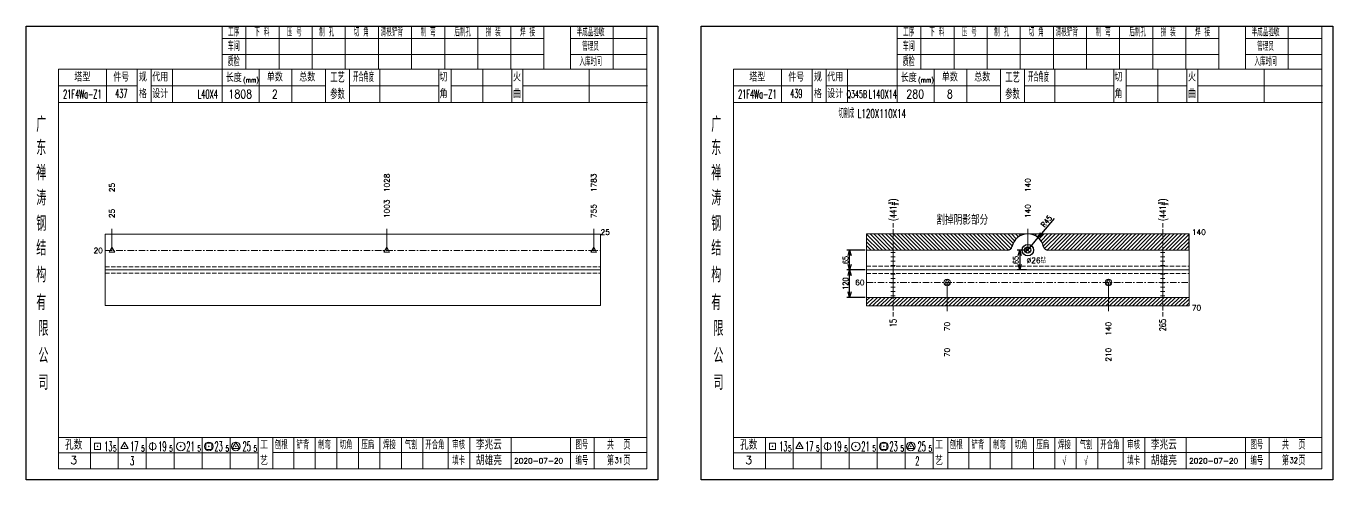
# Model space of a CAD drawing. Extents: x 1310 to 15542, y -76 to 8381.
# Drawn here: x 10880 to 11485, y 3664 to 3874 of the extents above; entities that cross this region are included whole.
import ezdxf
from ezdxf.enums import TextEntityAlignment as Align

# ---------------------------------------------------------------- set-up
doc = ezdxf.new("R2010")
doc.units = 0
doc.header["$MEASUREMENT"] = 0
doc.linetypes.add('一点画线', pattern=[5.2, 3, -1, 0.2, -1])
doc.linetypes.add('虚线', pattern=[2.75, 2, -0.75])
doc.layers.get('0').update_dxf_attribs({"linetype": 'CONTINUOUS', "lineweight": 25})
doc.layers.get('Defpoints').update_dxf_attribs({"linetype": 'CONTINUOUS'})
for name, color, linetype, lineweight in [('1', 7, 'CONTINUOUS', 25), ('2', 7, 'CONTINUOUS', 25), ('4', 7, 'CONTINUOUS', 25), ('5', 7, 'CONTINUOUS', 25)]:
    doc.layers.add(name, color=color, linetype=linetype, lineweight=lineweight)
doc.styles.add('DimFont', font='simplex.shx', dxfattribs={"width": 0.8, "bigfont": 'gbhzfs.shx'})
doc.styles.get("Standard").update_dxf_attribs({"font": 'simplex.shx', "width": 0.7, "height": 3, "bigfont": 'gbhzfs.shx'})
doc.dimstyles.new('DHDxfDimStyleOpen30', dxfattribs={"dimtxt": 2.5, "dimasz": 2.5, "dimexe": 1.25, "dimexo": 0.625, "dimtad": 2, "dimtxsty": 'DimFont', "dimblk": 'OPEN30', "dimblk1": 'OPEN30', "dimblk2": 'OPEN30', "dimcen": 2.5, "dimadec": 0, "dimazin": 0, "dimtfac": 1, "dimtmove": 0, "dimatfit": 3, "dimfxl": 0, "dimarcsym": 0})
pattern_1 = [(45, (312.13, -709.97), (-0.88388348, 0.88388348), [])]

# ---------------------------------------------------------------- blocks, each defined once
blk = doc.blocks.new('孔17.5')
at = {"layer": '5', "color": 7, "linetype": 'Continuous', "lineweight": 13}
for p, q in [((0, 1), (-0.866, -0.5)), ((-0.1, -0.1), (0.1, 0.1)), ((0.1, -0.1), (-0.1, 0.1)), ((0.866, -0.5), (0, 1)), ((-0.866, -0.5), (0.866, -0.5))]:
    blk.add_line(p, q, dxfattribs=at)
blk = doc.blocks.new('孔25.5')
at = {"layer": '5', "color": 7, "linetype": 'Continuous', "lineweight": 13}
for p, q in [((0, 1), (-0.866, -0.5)), ((-0.1, -0.1), (0.1, 0.1)), ((0.1, -0.1), (-0.1, 0.1)), ((0.866, -0.5), (0, 1)), ((-0.866, -0.5), (0.866, -0.5))]:
    blk.add_line(p, q, dxfattribs=at)
blk.add_circle((0, 0), 1, dxfattribs=at)
blk = doc.blocks.new('_OPEN30')
at = {"color": 0, "linetype": 'ByBlock', "lineweight": -2}
for p, q in [((-1, 0.27), (0, 0)), ((0, 0), (-1, -0.27)), ((0, 0), (-1, 0))]:
    blk.add_line(p, q, dxfattribs=at)
blk = doc.blocks.new('*D19')
at = {"color": 0, "linetype": 'Continuous', "lineweight": -2}
for p, q in [((11342.89, 3770.09), (11338.54, 3770.09)), ((11339.79, 3767.59), (11339.79, 3763.41)), ((11342.89, 3760.91), (11338.54, 3760.91))]:
    blk.add_line(p, q, dxfattribs=at)
at = {"layer": 'Defpoints', "color": 0, "linetype": 'Continuous'}
for p in [(11343.52, 3770.09), (11339.79, 3760.91), (11343.52, 3760.91)]:
    blk.add_point(p, dxfattribs=at)
at = {"color": 0, "linetype": 'Continuous', "lineweight": -2, "xscale": 2.5, "yscale": 2.5, "zscale": 2.5}
for p, rotation in [((11339.79, 3770.09), 90), ((11339.79, 3760.91), 270)]:
    blk.add_blockref('_OPEN30', p, dxfattribs=dict(at, rotation=rotation))
at = {"color": 0, "linetype": 'Continuous', "insert": (11337.92, 3765.5), "char_height": 2.5, "attachment_point": 5, "rotation": 90, "style": 'DimFont'}
blk.add_mtext('65', dxfattribs=at)
blk = doc.blocks.new('*D20')
at = {"color": 0, "linetype": 'Continuous', "lineweight": -2}
for p, q in [((11268.33, 3760.91), (11259.88, 3760.91)), ((11261.13, 3750.73), (11261.13, 3758.41)), ((11268.33, 3748.23), (11259.88, 3748.23))]:
    blk.add_line(p, q, dxfattribs=at)
at = {"layer": 'Defpoints', "color": 0, "linetype": 'Continuous'}
for p in [(11261.13, 3760.91), (11268.95, 3760.91), (11268.95, 3748.23)]:
    blk.add_point(p, dxfattribs=at)
at = {"color": 0, "linetype": 'Continuous', "lineweight": -2, "xscale": 2.5, "yscale": 2.5, "zscale": 2.5}
for p, rotation in [((11261.13, 3760.91), 90), ((11261.13, 3748.23), 270)]:
    blk.add_blockref('_OPEN30', p, dxfattribs=dict(at, rotation=rotation))
at = {"color": 0, "linetype": 'Continuous', "insert": (11259.25, 3754.57), "char_height": 2.5, "attachment_point": 5, "rotation": 90, "style": 'DimFont'}
blk.add_mtext('120', dxfattribs=at)
blk = doc.blocks.new('*D21')
at = {"color": 0, "linetype": 'Continuous', "lineweight": -2}
for p, q in [((11268.33, 3770.09), (11259.88, 3770.09)), ((11261.13, 3763.41), (11261.13, 3767.59)), ((11268.33, 3760.91), (11259.88, 3760.91))]:
    blk.add_line(p, q, dxfattribs=at)
at = {"layer": 'Defpoints', "color": 0, "linetype": 'Continuous'}
for p in [(11261.13, 3770.09), (11268.95, 3770.09), (11268.95, 3760.91)]:
    blk.add_point(p, dxfattribs=at)
at = {"color": 0, "linetype": 'Continuous', "lineweight": -2, "xscale": 2.5, "yscale": 2.5, "zscale": 2.5}
for p, rotation in [((11261.13, 3770.09), 90), ((11261.13, 3760.91), 270)]:
    blk.add_blockref('_OPEN30', p, dxfattribs=dict(at, rotation=rotation))
at = {"color": 0, "linetype": 'Continuous', "insert": (11259.25, 3765.5), "char_height": 2.5, "attachment_point": 5, "rotation": 90, "style": 'DimFont'}
blk.add_mtext('65', dxfattribs=at)
blk = doc.blocks.new('*D22')
at = {"color": 0, "linetype": 'Continuous', "lineweight": -2}
for p, q in [((11355.63, 3784.71), (11349.9, 3777.79)), ((11343.52, 3770.09), (11348.3, 3775.87))]:
    blk.add_line(p, q, dxfattribs=at)
at = {"layer": 'Defpoints', "color": 0, "linetype": 'Continuous'}
for p in [(11348.3, 3775.87), (11343.52, 3770.09)]:
    blk.add_point(p, dxfattribs=at)
at = {"color": 0, "linetype": 'Continuous', "lineweight": -2, "xscale": 2.5, "yscale": 2.5, "zscale": 2.5, "rotation": 230.3478719668352}
blk.add_blockref('_OPEN30', (11348.3, 3775.87), dxfattribs=at)
at = {"color": 0, "linetype": 'Continuous', "insert": (11352.12, 3783.41), "char_height": 2.5, "attachment_point": 5, "rotation": 50.34787, "style": 'DimFont'}
blk.add_mtext('R45', dxfattribs=at)
blk = doc.blocks.new('CTJGK')
at = {"color": 6, "linetype": 'Continuous'}
for p, q in [((0, 209.97), (292.13, 209.97)), ((0, 0), (0, 209.97)), ((292.13, 209.97), (292.13, 0)), ((292.13, 0), (0, 0))]:
    blk.add_line(p, q, dxfattribs=at)

msp = doc.modelspace()

# ---------------------------------------------------------------- hatches: boundary and pattern name
at = {"linetype": 'Continuous'}
h = msp.add_hatch(dxfattribs=at)
h.set_pattern_fill('ANSI31', color=0, scale=10, style=0)
h.set_pattern_definition([(135, (22374.9034, -709.97), (0.88388348, 0.88388348), [])])
h.paths.add_polyline_path([(11281.142, 3777.594), (11343.517, 3777.594, 0.3533665), (11336.185, 3771.673, -0.3533665), (11334.23, 3770.094), (11281.142, 3770.094)])
h.paths.add_polyline_path([(11268.952, 3777.594), (11281.142, 3777.594), (11281.142, 3770.094), (11268.952, 3770.094)])
h = msp.add_hatch(dxfattribs=at)
h.set_pattern_fill('ANSI31', color=0, scale=10, style=0)
h.set_pattern_definition(pattern_1)
h.paths.add_polyline_path([(11405.892, 3777.594), (11343.517, 3777.594, -0.3533665), (11350.849, 3771.673, 0.3533665), (11352.804, 3770.094), (11405.892, 3770.094)])
h.paths.add_polyline_path([(11418.082, 3777.594), (11405.892, 3777.594), (11405.892, 3770.094), (11418.082, 3770.094)])
h = msp.add_hatch(dxfattribs=at)
h.set_pattern_fill('ANSI31', color=0, scale=10, style=0)
h.set_pattern_definition(pattern_1)
h.paths.add_polyline_path([(11281.227, 3748.234), (11268.952, 3748.234), (11268.952, 3744.234), (11281.227, 3744.234)])
h.paths.add_polyline_path([(11306.234, 3748.234), (11281.227, 3748.234), (11281.227, 3744.234), (11306.234, 3744.234)])
h.paths.add_polyline_path([(11380.799, 3748.234), (11306.234, 3748.234), (11306.234, 3744.234), (11380.799, 3744.234)])
h.paths.add_polyline_path([(11405.892, 3748.234), (11380.799, 3748.234), (11380.799, 3744.234), (11405.892, 3744.234)])
h.paths.add_polyline_path([(11418.082, 3748.234), (11405.892, 3748.234), (11405.892, 3744.234), (11418.082, 3744.234)])

# ---------------------------------------------------------------- linework, layer by layer
at = {"color": 7, "linetype": 'Continuous', "lineweight": 18}
for p, q in [((10916.822, 3777.414), (10916.822, 3744.414)), ((10916.822, 3777.414), (11145.952, 3777.414)), ((11145.952, 3777.414), (11145.952, 3744.414)), ((11268.952, 3777.594), (11268.952, 3744.234)), ((11268.952, 3777.594), (11418.082, 3777.594)), ((11268.952, 3770.094), (11334.23, 3770.094)), ((11352.804, 3770.094), (11418.082, 3770.094)), ((11418.082, 3770.094), (11418.082, 3744.234)), ((10916.822, 3760.914), (11145.952, 3760.914)), ((11268.952, 3760.914), (11418.082, 3760.914))]:
    msp.add_line(p, q, dxfattribs=at)
at = {"color": 7, "linetype": 'Continuous', "lineweight": 13}
for p, q in [((10919.99, 3769.914), (10919.99, 3779.914)), ((11047.101, 3769.914), (11047.101, 3779.914)), ((11142.783, 3769.914), (11142.783, 3779.914)), ((11343.517, 3770.094), (11343.517, 3779.914)), ((11306.234, 3755.094), (11306.234, 3741.914)), ((11380.799, 3755.094), (11380.799, 3741.914))]:
    msp.add_line(p, q, dxfattribs=at)
at = {"color": 0, "linetype": 'Continuous'}
msp.add_line((11418.082, 3770.094), (11418.082, 3777.594), dxfattribs=at)
at = {"color": 8, "linetype": 'Continuous', "lineweight": 9}
for p, q in [((11342.517, 3769.094), (11344.517, 3771.094)), ((11342.517, 3771.094), (11344.517, 3769.094))]:
    msp.add_line(p, q, dxfattribs=at)
at = {"color": 3, "linetype": '一点画线', "lineweight": 13}
for p, q in [((10916.822, 3769.914), (11145.952, 3769.914)), ((11268.952, 3755.094), (11418.082, 3755.094))]:
    msp.add_line(p, q, dxfattribs=at)
at = {"color": 1, "linetype": '虚线', "lineweight": 18}
for p, q in [((10916.822, 3762.414), (11145.952, 3762.414)), ((10916.822, 3759.414), (11145.952, 3759.414)), ((11268.952, 3762.594), (11418.082, 3762.594)), ((11268.952, 3759.234), (11418.082, 3759.234))]:
    msp.add_line(p, q, dxfattribs=at)
at = {"color": 0, "linetype": 'Continuous'}
for radius in [2.656, 1.414]:
    msp.add_circle((11343.517, 3770.094), radius, dxfattribs=at)
for centre, radius, start, end in [((11343.517, 3770.094), 7.5, 12.153197, 167.846803), ((11334.23, 3772.094), 2, 270, 347.846803), ((11352.804, 3772.094), 2, 192.153197, 270)]:
    msp.add_arc(centre, radius, start, end, dxfattribs=at)
at = {"layer": '1', "color": 7, "linetype": 'Continuous', "lineweight": 18}
for p, q in [((11268.952, 3748.234), (11418.082, 3748.234)), ((10916.822, 3744.414), (11145.952, 3744.414)), ((11268.952, 3744.234), (11418.082, 3744.234))]:
    msp.add_line(p, q, dxfattribs=at)
at = {"layer": '2', "color": 216, "linetype": '虚线', "lineweight": 13}
for p, q in [((11281.227, 3782.594), (11281.227, 3739.234)), ((11405.892, 3782.594), (11405.892, 3739.234))]:
    msp.add_line(p, q, dxfattribs=at)
at = {"layer": '2', "color": 7, "linetype": 'Continuous', "lineweight": 13}
for p, q in [((11282.227, 3768.914), (11280.227, 3768.914)), ((11282.227, 3766.914), (11280.227, 3766.914)), ((11282.227, 3764.914), (11280.227, 3764.914)), ((11281.227, 3760.914), (11281.227, 3769.654)), ((11406.892, 3768.914), (11404.892, 3768.914)), ((11406.892, 3766.914), (11404.892, 3766.914)), ((11406.892, 3764.914), (11404.892, 3764.914)), ((11405.892, 3760.914), (11405.892, 3770.094)), ((11282.227, 3762.914), (11280.227, 3762.914)), ((11280.227, 3758.914), (11282.227, 3758.914)), ((11281.227, 3760.914), (11281.227, 3748.234)), ((11406.892, 3762.914), (11404.892, 3762.914)), ((11404.892, 3758.914), (11406.892, 3758.914)), ((11405.892, 3760.914), (11405.892, 3748.234)), ((11280.227, 3756.914), (11282.227, 3756.914)), ((11280.227, 3754.914), (11282.227, 3754.914)), ((11280.227, 3752.914), (11282.227, 3752.914)), ((11404.892, 3756.914), (11406.892, 3756.914)), ((11404.892, 3754.914), (11406.892, 3754.914)), ((11404.892, 3752.914), (11406.892, 3752.914)), ((11280.227, 3750.914), (11282.227, 3750.914)), ((11280.227, 3748.914), (11282.227, 3748.914)), ((11404.892, 3750.914), (11406.892, 3750.914)), ((11404.892, 3748.914), (11406.892, 3748.914))]:
    msp.add_line(p, q, dxfattribs=at)
at = {"layer": '4', "color": 1, "linetype": 'Continuous', "lineweight": 18}
for p, q in [((10880.322, 3873.741), (10880.322, 3663.771)), ((11172.452, 3873.741), (10880.322, 3873.741)), ((10970.952, 3873.741), (10970.952, 3853.901)), ((10981.982, 3873.741), (10981.982, 3853.881)), ((10997.292, 3873.741), (10997.292, 3853.881)), ((11012.612, 3873.741), (11012.612, 3853.881)), ((11027.922, 3873.741), (11027.922, 3853.881)), ((11043.232, 3873.741), (11043.232, 3853.881)), ((11058.542, 3873.741), (11058.542, 3853.881)), ((11073.862, 3873.741), (11073.862, 3853.881)), ((11089.172, 3873.741), (11089.172, 3853.881)), ((11104.482, 3873.741), (11104.482, 3853.881)), ((11119.792, 3873.741), (11119.792, 3853.901)), ((11119.792, 3873.741), (11119.792, 3853.881)), ((11132.072, 3873.741), (11132.072, 3853.881)), ((11151.822, 3873.741), (11151.822, 3853.881)), ((11167.402, 3873.741), (11167.402, 3853.881)), ((11172.452, 3843.941), (11172.452, 3873.741)), ((11192.452, 3873.741), (11192.452, 3663.771)), ((11484.582, 3873.741), (11192.452, 3873.741)), ((11283.082, 3873.741), (11283.082, 3853.901)), ((11294.112, 3873.741), (11294.112, 3853.881)), ((11309.422, 3873.741), (11309.422, 3853.881)), ((11324.742, 3873.741), (11324.742, 3853.881)), ((11340.052, 3873.741), (11340.052, 3853.881)), ((11355.362, 3873.741), (11355.362, 3853.881)), ((11370.672, 3873.741), (11370.672, 3853.881)), ((11385.992, 3873.741), (11385.992, 3853.881)), ((11401.302, 3873.741), (11401.302, 3853.881)), ((11416.612, 3873.741), (11416.612, 3853.881)), ((11431.922, 3873.741), (11431.922, 3853.901)), ((11431.922, 3873.741), (11431.922, 3853.881)), ((11444.202, 3873.741), (11444.202, 3853.881)), ((11463.952, 3873.741), (11463.952, 3853.881)), ((11479.532, 3873.741), (11479.532, 3853.881)), ((11484.582, 3843.941), (11484.582, 3873.741)), ((11119.792, 3868.011), (10970.952, 3868.011)), ((11167.402, 3868.011), (11132.072, 3868.011)), ((11431.922, 3868.011), (11283.082, 3868.011)), ((11479.532, 3868.011), (11444.202, 3868.011)), ((11119.792, 3860.531), (10970.952, 3860.531)), ((11167.402, 3860.531), (11132.072, 3860.531)), ((11431.922, 3860.531), (11283.082, 3860.531)), ((11479.532, 3860.531), (11444.202, 3860.531)), ((10895.332, 3853.881), (10895.332, 3668.821)), ((11167.402, 3853.881), (10895.332, 3853.881)), ((10917.452, 3853.891), (10917.452, 3838.471)), ((10931.602, 3838.471), (10931.602, 3853.881)), ((10938.102, 3838.471), (10938.102, 3853.881)), ((10947.972, 3853.881), (10947.972, 3838.471)), ((10970.952, 3853.901), (10970.952, 3838.471)), ((10988.072, 3853.881), (10988.072, 3838.471)), ((11003.122, 3853.881), (11003.122, 3838.471)), ((11018.822, 3853.881), (11018.822, 3838.471)), ((11029.882, 3853.881), (11029.882, 3838.471)), ((11043.832, 3853.881), (11043.832, 3838.471)), ((11071.132, 3853.881), (11071.132, 3838.471)), ((11076.892, 3853.881), (11076.892, 3838.471)), ((11091.512, 3853.881), (11091.512, 3838.471)), ((11104.972, 3853.881), (11104.972, 3838.471)), ((11109.962, 3853.881), (11109.962, 3838.471)), ((11140.702, 3853.881), (11140.702, 3838.471)), ((11167.402, 3668.821), (11167.402, 3853.881)), ((11207.462, 3853.881), (11207.462, 3668.821)), ((11479.532, 3853.881), (11207.462, 3853.881)), ((11229.582, 3853.891), (11229.582, 3838.471)), ((11243.732, 3838.471), (11243.732, 3853.881)), ((11250.232, 3838.471), (11250.232, 3853.881)), ((11260.102, 3853.881), (11260.102, 3838.471)), ((11283.082, 3853.901), (11283.082, 3838.471)), ((11300.202, 3853.881), (11300.202, 3838.471)), ((11315.252, 3853.881), (11315.252, 3838.471)), ((11330.952, 3853.881), (11330.952, 3838.471)), ((11342.012, 3853.881), (11342.012, 3838.471)), ((11355.962, 3853.881), (11355.962, 3838.471)), ((11383.262, 3853.881), (11383.262, 3838.471)), ((11389.022, 3853.881), (11389.022, 3838.471)), ((11403.642, 3853.881), (11403.642, 3838.471)), ((11417.102, 3853.881), (11417.102, 3838.471)), ((11422.092, 3853.881), (11422.092, 3838.471)), ((11452.832, 3853.881), (11452.832, 3838.471)), ((11479.532, 3668.821), (11479.532, 3853.881)), ((10931.602, 3846.121), (10895.332, 3846.121)), ((11018.822, 3846.171), (10938.102, 3846.171)), ((11029.882, 3846.171), (11071.132, 3846.171)), ((11076.892, 3846.171), (11104.972, 3846.171)), ((11109.962, 3846.171), (11167.582, 3846.171)), ((11172.452, 3663.771), (11172.452, 3843.941)), ((11243.732, 3846.121), (11207.462, 3846.121)), ((11330.952, 3846.171), (11250.232, 3846.171)), ((11342.012, 3846.171), (11383.262, 3846.171)), ((11389.022, 3846.171), (11417.102, 3846.171)), ((11422.092, 3846.171), (11479.712, 3846.171)), ((11484.582, 3663.771), (11484.582, 3843.941)), ((11167.582, 3838.471), (10895.332, 3838.471)), ((11479.712, 3838.471), (11207.462, 3838.471)), ((10895.332, 3683.351), (11167.402, 3683.351)), ((10910.022, 3683.351), (10910.022, 3668.821)), ((10922.952, 3668.821), (10922.952, 3683.351)), ((10935.882, 3683.351), (10935.882, 3668.821)), ((10948.802, 3668.821), (10948.802, 3683.351)), ((10961.732, 3683.351), (10961.732, 3668.821)), ((10974.662, 3668.821), (10974.662, 3683.351)), ((10987.582, 3668.821), (10987.582, 3683.351)), ((10994.452, 3668.821), (10994.452, 3683.351)), ((11004.112, 3668.821), (11004.112, 3683.351)), ((11014.052, 3668.821), (11014.052, 3683.351)), ((11023.992, 3668.821), (11023.992, 3683.351)), ((11033.942, 3668.821), (11033.942, 3683.351)), ((11043.882, 3668.821), (11043.882, 3683.351)), ((11053.822, 3668.821), (11053.822, 3683.351)), ((11063.772, 3668.821), (11063.772, 3683.351)), ((11075.412, 3668.821), (11075.412, 3683.351)), ((11085.562, 3668.821), (11085.562, 3683.351)), ((11104.622, 3668.821), (11104.622, 3683.351)), ((11132.002, 3668.821), (11132.002, 3683.351)), ((11142.962, 3668.821), (11142.962, 3683.351)), ((11207.462, 3683.351), (11479.532, 3683.351)), ((11222.152, 3683.351), (11222.152, 3668.821)), ((11235.082, 3668.821), (11235.082, 3683.351)), ((11248.012, 3683.351), (11248.012, 3668.821)), ((11260.932, 3668.821), (11260.932, 3683.351)), ((11273.862, 3683.351), (11273.862, 3668.821)), ((11286.792, 3668.821), (11286.792, 3683.351)), ((11299.712, 3668.821), (11299.712, 3683.351)), ((11306.582, 3668.821), (11306.582, 3683.351)), ((11316.242, 3668.821), (11316.242, 3683.351)), ((11326.182, 3668.821), (11326.182, 3683.351)), ((11336.122, 3668.821), (11336.122, 3683.351)), ((11346.072, 3668.821), (11346.072, 3683.351)), ((11356.012, 3668.821), (11356.012, 3683.351)), ((11365.952, 3668.821), (11365.952, 3683.351)), ((11375.902, 3668.821), (11375.902, 3683.351)), ((11387.542, 3668.821), (11387.542, 3683.351)), ((11397.692, 3668.821), (11397.692, 3683.351)), ((11416.752, 3668.821), (11416.752, 3683.351)), ((11444.132, 3668.821), (11444.132, 3683.351)), ((11455.092, 3668.821), (11455.092, 3683.351)), ((10987.582, 3676.221), (10895.332, 3676.221)), ((10994.412, 3676.381), (11167.402, 3676.381)), ((11299.712, 3676.221), (11207.462, 3676.221)), ((11306.542, 3676.381), (11479.532, 3676.381)), ((10895.332, 3668.821), (11167.402, 3668.821)), ((11207.462, 3668.821), (11479.532, 3668.821)), ((10880.322, 3663.771), (11172.452, 3663.771)), ((11192.452, 3663.771), (11484.582, 3663.771))]:
    msp.add_line(p, q, dxfattribs=at)
at = {"layer": '4', "color": 7, "linetype": 'Continuous', "lineweight": 13}
for p, q in [((10911.908, 3677.857), (10911.908, 3680.685)), ((10911.908, 3680.685), (10914.736, 3680.685)), ((10914.736, 3680.685), (10914.736, 3677.857)), ((10925.822, 3681.271), (10924.09, 3678.271)), ((10927.554, 3678.271), (10925.822, 3681.271)), ((10938.822, 3681.271), (10938.822, 3677.271)), ((10963.408, 3677.857), (10963.408, 3680.685)), ((10963.408, 3680.685), (10966.236, 3680.685)), ((10966.236, 3680.685), (10966.236, 3677.857)), ((10977.322, 3681.271), (10975.59, 3678.271)), ((10979.054, 3678.271), (10977.322, 3681.271)), ((11224.038, 3677.857), (11224.038, 3680.685)), ((11224.038, 3680.685), (11226.866, 3680.685)), ((11226.866, 3680.685), (11226.866, 3677.857)), ((11237.952, 3681.271), (11236.22, 3678.271)), ((11239.684, 3678.271), (11237.952, 3681.271)), ((11250.952, 3681.271), (11250.952, 3677.271)), ((11275.538, 3677.857), (11275.538, 3680.685)), ((11275.538, 3680.685), (11278.366, 3680.685)), ((11278.366, 3680.685), (11278.366, 3677.857)), ((11289.452, 3681.271), (11287.72, 3678.271)), ((11291.184, 3678.271), (11289.452, 3681.271)), ((10914.736, 3677.857), (10911.908, 3677.857)), ((10913.122, 3679.071), (10913.522, 3679.471)), ((10913.522, 3679.071), (10913.122, 3679.471)), ((10924.09, 3678.271), (10927.554, 3678.271)), ((10925.622, 3679.071), (10926.022, 3679.471)), ((10926.022, 3679.071), (10925.622, 3679.471)), ((10951.622, 3679.071), (10952.022, 3679.471)), ((10952.022, 3679.071), (10951.622, 3679.471)), ((10966.236, 3677.857), (10963.408, 3677.857)), ((10964.622, 3679.071), (10965.022, 3679.471)), ((10965.022, 3679.071), (10964.622, 3679.471)), ((10975.59, 3678.271), (10979.054, 3678.271)), ((10977.122, 3679.071), (10977.522, 3679.471)), ((10977.522, 3679.071), (10977.122, 3679.471)), ((11226.866, 3677.857), (11224.038, 3677.857)), ((11225.252, 3679.071), (11225.652, 3679.471)), ((11225.652, 3679.071), (11225.252, 3679.471)), ((11236.22, 3678.271), (11239.684, 3678.271)), ((11237.752, 3679.071), (11238.152, 3679.471)), ((11238.152, 3679.071), (11237.752, 3679.471)), ((11263.752, 3679.071), (11264.152, 3679.471)), ((11264.152, 3679.071), (11263.752, 3679.471)), ((11278.366, 3677.857), (11275.538, 3677.857)), ((11276.752, 3679.071), (11277.152, 3679.471)), ((11277.152, 3679.071), (11276.752, 3679.471)), ((11287.72, 3678.271), (11291.184, 3678.271)), ((11289.252, 3679.071), (11289.652, 3679.471)), ((11289.652, 3679.071), (11289.252, 3679.471))]:
    msp.add_line(p, q, dxfattribs=at)
for centre, radius in [((10938.822, 3679.271), 1.6), ((10951.822, 3679.271), 2), ((10964.822, 3679.271), 2), ((10977.322, 3679.271), 2), ((11250.952, 3679.271), 1.6), ((11263.952, 3679.271), 2), ((11276.952, 3679.271), 2), ((11289.452, 3679.271), 2)]:
    msp.add_circle(centre, radius, dxfattribs=at)

# ---------------------------------------------------------------- block references
at = {"color": 0, "linetype": 'Continuous'}
for p in [(10880.322, 3663.771), (11192.452, 3663.771)]:
    msp.add_blockref('CTJGK', p, dxfattribs=at)
at = {"color": 8, "linetype": 'Continuous', "lineweight": 9, "xscale": 1.5, "yscale": 1.5, "zscale": 1.5}
for p in [(10919.99, 3769.914), (11047.101, 3769.914), (11142.783, 3769.914)]:
    msp.add_blockref('孔17.5', p, dxfattribs=at)
at = {"layer": '1', "color": 8, "linetype": 'Continuous', "lineweight": 9, "xscale": 1.5, "yscale": 1.5, "zscale": 1.5}
for p in [(11306.234, 3755.094), (11380.799, 3755.094)]:
    msp.add_blockref('孔25.5', p, dxfattribs=at)

# ---------------------------------------------------------------- texts
at = {"color": 7, "linetype": 'Continuous', "lineweight": 13}
for s, p in [('25', (10919.99, 3796.914)), ('1028', (11047.101, 3796.914)), ('1783', (11142.783, 3796.914)), ('140', (11343.517, 3796.914))]:
    msp.add_text(s, height=2.5, rotation=90, dxfattribs=at).set_placement(p, align=Align.MIDDLE_LEFT)
at = {"color": 8, "linetype": 'Continuous', "lineweight": 9}
for s, p in [('25', (10919.99, 3784.914)), ('1003', (11047.101, 3784.914)), ('755', (11142.783, 3784.914)), ('140', (11343.517, 3784.914))]:
    msp.add_text(s, height=2.5, rotation=90, dxfattribs=at).set_placement(p, align=Align.MIDDLE_LEFT)
at = {"color": 7, "linetype": 'Continuous', "lineweight": 13}
for s, p in [('25', (11145.952, 3778.414)), ('140', (11419.423, 3778.414)), ('%%C26钻', (11342.965, 3765.33))]:
    msp.add_text(s, height=2.5, dxfattribs=at).set_placement(p, align=Align.MIDDLE_LEFT)
for s, p in [('20', (10915.822, 3769.914)), ('60', (11267.952, 3755.094))]:
    msp.add_text(s, height=2.5, dxfattribs=at).set_placement(p, align=Align.MIDDLE_RIGHT)
at = {"layer": '1', "color": 7, "linetype": 'Continuous', "lineweight": 13}
msp.add_text('70', height=2.5, dxfattribs=at).set_placement((11419.423, 3743.414), align=Align.MIDDLE_LEFT)
at = {"layer": '1', "color": 8, "linetype": 'Continuous', "lineweight": 9}
for s, p in [('70', (11306.234, 3736.914)), ('140', (11380.799, 3736.914))]:
    msp.add_text(s, height=2.5, rotation=90, dxfattribs=at).set_placement(p, align=Align.MIDDLE_RIGHT)
at = {"layer": '1', "color": 7, "linetype": 'Continuous', "lineweight": 13}
for s, p in [('70', (11306.234, 3724.914)), ('210', (11380.799, 3724.914))]:
    msp.add_text(s, height=2.5, rotation=90, dxfattribs=at).set_placement(p, align=Align.MIDDLE_RIGHT)
at = {"layer": '2', "color": 7, "linetype": 'Continuous', "lineweight": 13, "width": 0.7}
for p in [(11281.227, 3783.594), (11405.892, 3783.594)]:
    msp.add_text('(441#)', height=3, rotation=90, dxfattribs=at).set_placement(p, align=Align.MIDDLE_LEFT)
for s, p in [('15', (11281.227, 3738.234)), ('265', (11405.892, 3738.234))]:
    msp.add_text(s, height=3, rotation=90, dxfattribs=at).set_placement(p, align=Align.MIDDLE_RIGHT)
at = {"layer": '4', "color": 1, "linetype": 'Continuous', "lineweight": 25}
for s, height, width, p in [('工序', 3.7, 0.7, (10976.322, 3870.871)), ('下 料', 3.7, 0.7, (10989.322, 3870.871)), ('压 号', 3.7, 0.7, (11004.322, 3870.871)), ('制 孔', 3.7, 0.7, (11019.322, 3870.871)), ('切 角', 3.7, 0.7, (11035.322, 3870.871)), ('清根铲背 ', 3.7, 0.7, (11050.322, 3870.871)), (' 制 弯', 3.7, 0.7, (11065.322, 3870.871)), (' 后制孔', 3.7, 0.7, (11081.322, 3870.871)), ('拼 装', 3.7, 0.7, (11096.322, 3870.871)), (' 焊 接', 3.7, 0.7, (11111.322, 3870.871)), ('半成品验收', 3.7, 0.7, (11141.322, 3870.871)), ('工序', 3.7, 0.7, (11288.452, 3870.871)), ('下 料', 3.7, 0.7, (11301.452, 3870.871)), ('压 号', 3.7, 0.7, (11316.452, 3870.871)), ('制 孔', 3.7, 0.7, (11331.452, 3870.871)), ('切 角', 3.7, 0.7, (11347.452, 3870.871)), ('清根铲背 ', 3.7, 0.7, (11362.452, 3870.871)), (' 制 弯', 3.7, 0.7, (11377.452, 3870.871)), (' 后制孔', 3.7, 0.7, (11393.452, 3870.871)), ('拼 装', 3.7, 0.7, (11408.452, 3870.871)), (' 焊 接', 3.7, 0.7, (11423.452, 3870.871)), ('半成品验收', 3.7, 0.7, (11453.452, 3870.871)), ('车间', 4, 0.7, (10976.322, 3864.271)), ('管理员', 3.7, 0.7, (11141.322, 3864.271)), ('车间', 4, 0.7, (11288.452, 3864.271)), ('管理员', 3.7, 0.7, (11453.452, 3864.271)), ('质检', 4, 0.7, (10976.322, 3857.211)), ('入库时间', 3.7, 0.7, (11141.322, 3857.211)), ('质检', 4, 0.7, (11288.452, 3857.211)), ('入库时间', 3.7, 0.7, (11453.452, 3857.211)), ('(mm)', 2.24, 0.7, (10984.322, 3848.771)), ('工艺', 4.8, 0.7, (11024.322, 3850.031)), ('开合角度', 4, 0.6, (11036.322, 3850.031)), ('(mm)', 2.24, 0.7, (11296.452, 3848.771)), ('工艺', 4.8, 0.7, (11336.452, 3850.031)), ('开合角度', 4, 0.6, (11348.452, 3850.031)), ('21F4Wa-Z1', 4, 0.5, (10906.322, 3842.291)), ('437', 4, 0.5, (10924.322, 3842.541)), ('L40X4', 4, 0.5, (10964.322, 3842.271)), ('1808', 4, 0.8, (10979.322, 3842.321)), ('2', 4, 0.8, (10995.322, 3842.321)), ('参数', 4.8, 0.7, (11024.322, 3842.321)), ('21F4Wa-Z1', 4, 0.5, (11218.452, 3842.291)), ('439', 4, 0.5, (11236.452, 3842.541)), ('Q345B', 3.5, 0.5, (11264.452, 3842.271)), ('L140X14', 4, 0.5, (11276.452, 3842.271)), ('280', 4, 0.8, (11291.452, 3842.321)), ('8', 4, 0.8, (11307.452, 3842.321)), ('参数', 4.8, 0.7, (11336.452, 3842.321)), ('广', 6.96, 0.7, (10887.322, 3828.241)), ('广', 6.96, 0.7, (11199.452, 3828.241)), ('东', 6.96, 0.7, (10887.322, 3817.451)), ('东', 6.96, 0.7, (11199.452, 3817.451)), ('禅', 6.96, 0.7, (10887.322, 3805.861)), ('禅', 6.96, 0.7, (11199.452, 3805.861)), ('涛', 6.96, 0.7, (10887.322, 3794.261)), ('涛', 6.96, 0.7, (11199.452, 3794.261)), ('钢', 6.96, 0.7, (10887.322, 3782.371)), ('钢', 6.96, 0.7, (11199.452, 3782.371)), ('结', 6.96, 0.7, (10887.322, 3771.061)), ('结', 6.96, 0.7, (11199.452, 3771.061)), ('构', 6.96, 0.7, (10887.322, 3758.681)), ('构', 6.96, 0.7, (11199.452, 3758.681)), ('有', 6.96, 0.7, (10887.322, 3745.871)), ('有', 6.96, 0.7, (11199.452, 3745.871)), ('限', 6.96, 0.7, (10888.322, 3733.871)), ('限', 6.96, 0.7, (11200.452, 3733.871)), ('公', 6.96, 0.7, (10888.322, 3721.331)), ('公', 6.96, 0.7, (11200.452, 3721.331)), ('司', 6.96, 0.7, (10888.322, 3708.851)), ('司', 6.96, 0.7, (11200.452, 3708.851)), ('13', 4.47, 0.5, (10918.322, 3679.271)), ('17', 4.47, 0.5, (10930.322, 3679.271)), ('19', 4.47, 0.5, (10943.322, 3679.271)), ('21', 4.47, 0.5, (10956.322, 3679.271)), ('23', 4.47, 0.5, (10969.322, 3679.271)), ('25', 4.47, 0.5, (10982.322, 3679.271)), ('刨根', 3.7, 0.8, (10998.322, 3679.871)), ('铲背', 3.7, 0.8, (11008.322, 3679.871)), ('制弯', 3.7, 0.8, (11018.322, 3679.871)), ('切角', 3.7, 0.8, (11028.322, 3679.871)), ('压扁', 3.7, 0.8, (11038.322, 3679.871)), ('焊接', 3.7, 0.8, (11048.322, 3679.871)), ('气割', 3.7, 0.8, (11058.322, 3679.871)), ('开合角', 3.7, 0.8, (11069.322, 3679.871)), ('审核', 3.7, 0.8, (11080.322, 3679.871)), ('图号', 3.7, 0.8, (11137.322, 3679.871)), ('共  页', 4, 0.8, (11154.322, 3679.871)), ('13', 4.47, 0.5, (11230.452, 3679.271)), ('17', 4.47, 0.5, (11242.452, 3679.271)), ('19', 4.47, 0.5, (11255.452, 3679.271)), ('21', 4.47, 0.5, (11268.452, 3679.271)), ('23', 4.47, 0.5, (11281.452, 3679.271)), ('25', 4.47, 0.5, (11294.452, 3679.271)), ('刨根', 3.7, 0.8, (11310.452, 3679.871)), ('铲背', 3.7, 0.8, (11320.452, 3679.871)), ('制弯', 3.7, 0.8, (11330.452, 3679.871)), ('切角', 3.7, 0.8, (11340.452, 3679.871)), ('压扁', 3.7, 0.8, (11350.452, 3679.871)), ('焊接', 3.7, 0.8, (11360.452, 3679.871)), ('气割', 3.7, 0.8, (11370.452, 3679.871)), ('开合角', 3.7, 0.8, (11381.452, 3679.871)), ('审核', 3.7, 0.8, (11392.452, 3679.871)), ('图号', 3.7, 0.8, (11449.452, 3679.871)), ('共  页', 4, 0.8, (11466.452, 3679.871)), ('5', 2.68, 0.6, (10921.322, 3678.271)), ('3', 4, 0.5, (10929.322, 3672.521)), ('5', 2.68, 0.6, (10934.322, 3678.271)), ('5', 2.68, 0.6, (10947.322, 3678.271)), ('5', 2.68, 0.6, (10960.322, 3678.271)), ('5', 2.68, 0.6, (10973.322, 3678.271)), ('5', 2.68, 0.6, (10986.322, 3678.271)), ('填卡', 3.7, 0.8, (11080.322, 3672.601)), ('编号', 3.7, 0.8, (11137.322, 3672.601)), ('第  页', 4, 0.8, (11154.322, 3672.601)), ('5', 2.68, 0.6, (11233.452, 3678.271)), ('5', 2.68, 0.6, (11246.452, 3678.271)), ('5', 2.68, 0.6, (11259.452, 3678.271)), ('5', 2.68, 0.6, (11272.452, 3678.271)), ('5', 2.68, 0.6, (11285.452, 3678.271)), ('2', 4, 0.5, (11292.452, 3672.521)), ('5', 2.68, 0.6, (11298.452, 3678.271)), ('√', 4, 0.6, (11360.452, 3672.601)), ('√', 4, 0.6, (11370.392, 3672.601)), ('填卡', 3.7, 0.8, (11392.452, 3672.601)), ('编号', 3.7, 0.8, (11449.452, 3672.601)), ('第  页', 4, 0.8, (11466.452, 3672.601))]:
    msp.add_text(s, height=height, dxfattribs=dict(at, width=width)).set_placement(p, align=Align.MIDDLE_CENTER)
for s, height, p in [('塔型', 3.7, (10906.322, 3850.001)), ('件号', 3.7, (10924.322, 3850.001)), ('规', 3.7, (10934.322, 3850.031)), ('代用', 3.7, (10942.322, 3850.031)), ('长度', 3.7, (10976.322, 3849.771)), ('单数', 3.7, (10995.322, 3850.031)), ('总数', 3.7, (11010.322, 3850.031)), ('切', 3.7, (11073.322, 3850.031)), ('火', 3.7, (11107.322, 3850.031)), ('塔型', 3.7, (11218.452, 3850.001)), ('件号', 3.7, (11236.452, 3850.001)), ('规', 3.7, (11246.452, 3850.031)), ('代用', 3.7, (11254.452, 3850.031)), ('长度', 3.7, (11288.452, 3849.771)), ('单数', 3.7, (11307.452, 3850.031)), ('总数', 3.7, (11322.452, 3850.031)), ('切', 3.7, (11385.452, 3850.031)), ('火', 3.7, (11419.452, 3850.031)), ('格', 3.7, (10934.322, 3842.321)), ('设计', 3.7, (10942.322, 3842.321)), ('角', 3.7, (11073.322, 3842.321)), ('曲', 3.7, (11107.322, 3842.321)), ('格', 3.7, (11246.452, 3842.321)), ('设计', 3.7, (11254.452, 3842.321)), ('角', 3.7, (11385.452, 3842.321)), ('曲', 3.7, (11419.452, 3842.321)), ('孔数', 4, (10902.322, 3679.791)), ('工', 3.7, (10990.322, 3679.871)), ('李兆云', 4, (11094.322, 3679.871)), ('孔数', 4, (11214.452, 3679.791)), ('工', 3.7, (11302.452, 3679.871)), ('李兆云', 4, (11406.452, 3679.871)), ('3', 3.7, (10902.322, 3672.961)), ('艺', 3.7, (10990.322, 3672.521)), ('胡雄亮', 4, (11094.322, 3672.601)), ('3', 3.7, (11214.452, 3672.961)), ('艺', 3.7, (11302.452, 3672.521)), ('胡雄亮', 4, (11406.452, 3672.601)), ('2020-07-20', 2.5, (11117.322, 3672.601)), ('2020-07-20', 2.5, (11429.452, 3672.601))]:
    msp.add_text(s, height=height, dxfattribs=at).set_placement(p, align=Align.MIDDLE_CENTER)
at = {"layer": '4', "color": 6, "linetype": 'Continuous', "lineweight": 25}
for s, height, width, p in [('切割成 L120X110X14', 4, 0.6, (11271.612, 3833.246)), ('31', 2.5, 0.8, (11154.347, 3672.829)), ('32', 2.5, 0.8, (11466.477, 3672.829))]:
    msp.add_text(s, height=height, dxfattribs=dict(at, width=width)).set_placement(p, align=Align.MIDDLE_CENTER)
at = {"layer": '4', "color": 2, "linetype": 'Continuous', "lineweight": 25}
msp.add_text('割掉阴影部分', height=4, dxfattribs=at).set_placement((11313.217, 3783.894), align=Align.MIDDLE_CENTER)

# ---------------------------------------------------------------- dimensions: what is measured, and where the dimension line sits
at = {"color": 0, "linetype": 'Continuous'}
dim = msp.add_radius_dim(center=(11343.517, 3770.094), mpoint=(11348.303, 3775.869), text='R45', dimstyle='DHDxfDimStyleOpen30', dxfattribs=at)
dim.commit()
dim.dimension.update_dxf_attribs({"geometry": '*D22', "text_midpoint": (11352.12, 3783.412)})
for base, p1, p2, text, picture, middle in [((11261.125, 3770.094), (11268.952, 3760.914), (11268.952, 3770.094), '65', '*D21', (11259.25, 3765.504)), ((11339.794, 3760.914), (11343.517, 3770.094), (11343.517, 3760.914), '65', '*D19', (11337.919, 3765.504)), ((11261.125, 3760.914), (11268.952, 3748.234), (11268.952, 3760.914), '120', '*D20', (11259.25, 3754.574))]:
    dim = msp.add_linear_dim(base=base, p1=p1, p2=p2, angle=90, text=text, dimstyle='DHDxfDimStyleOpen30', dxfattribs=at)
    dim.commit()
    dim.dimension.update_dxf_attribs({"geometry": picture, "text_midpoint": middle})

doc.saveas('drawing.dxf')
